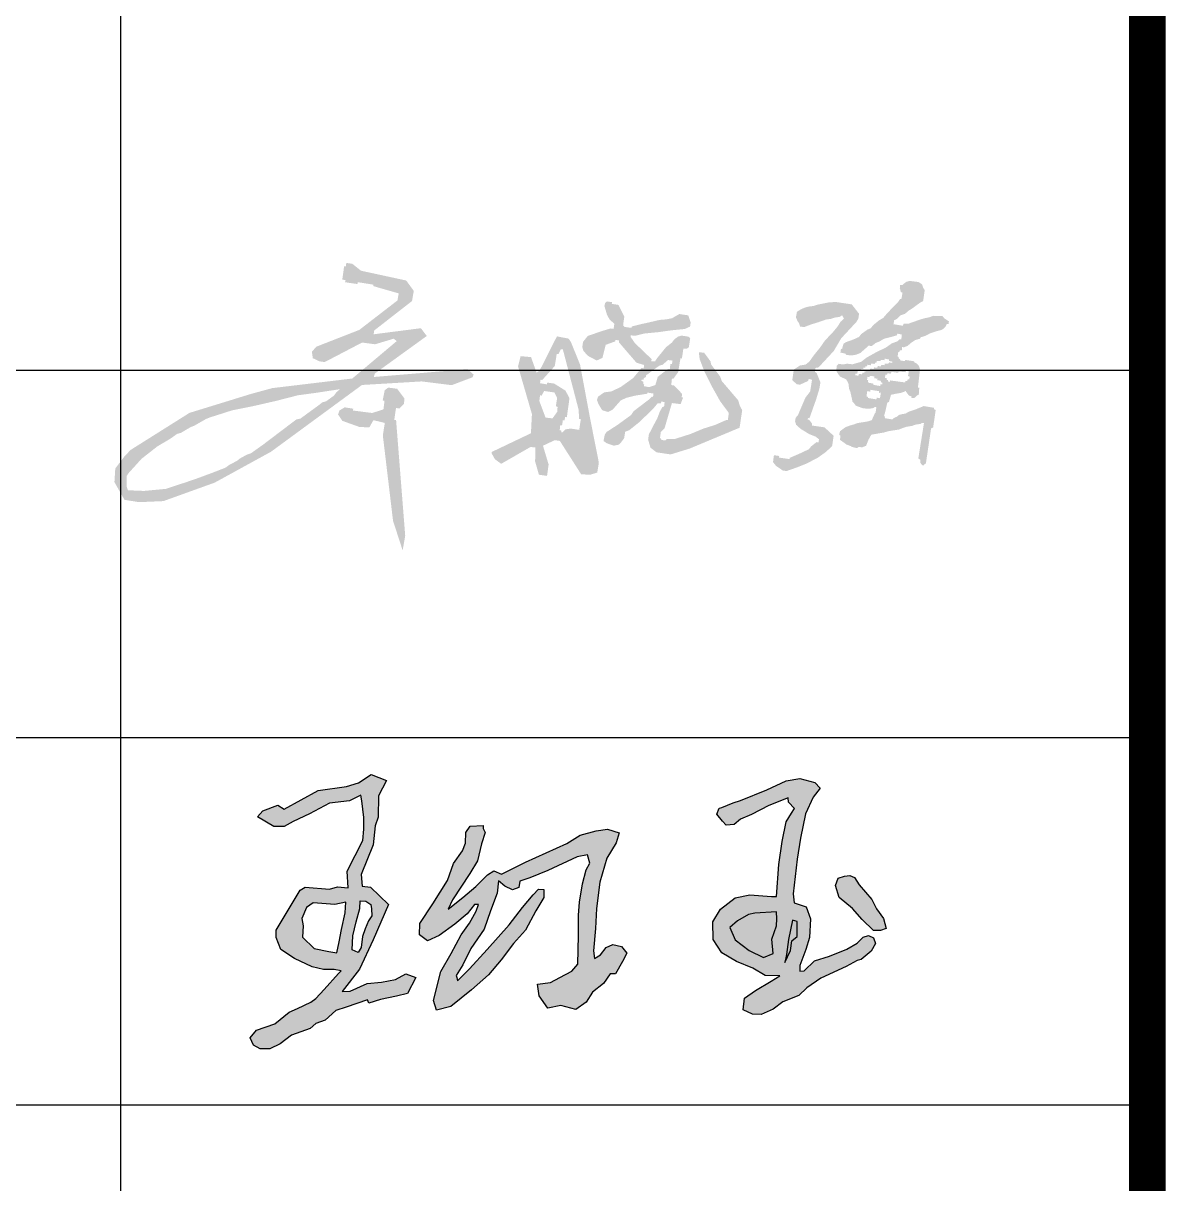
# Model space of a CAD drawing. Extents: x 552102 to 973302, y -80747 to 40012826.
# Drawn here: x 715702 to 719361, y 218894 to 222611 of the extents above; entities that cross this region are included whole.
import ezdxf

# ---------------------------------------------------------------- set-up
doc = ezdxf.new("R2010")
doc.units = 0
doc.header["$LTSCALE"] = 1000
doc.header["$MEASUREMENT"] = 0
for name, color, linetype in [('SIG_TEXT', 7, 'Continuous'), ('TK', 126, 'Continuous'), ('TWT_TITLE', 7, 'Continuous')]:
    doc.layers.add(name, color=color, linetype=linetype)

# ---------------------------------------------------------------- blocks, each defined once
blk = doc.blocks.new('电气图框')
h = blk.add_hatch(color=6)
h.paths.add_polyline_path([(381526.2, 272372.5), (381520.3, 272373.6), (381526, 272412), (381536.2, 272409.9), (381551.3, 272424.7), (381553.2, 272441.8), (381529.6, 272473.2), (381500.8, 272476.9), (381489.7, 272468.6), (381483.3, 272435.9), (381489.1, 272434.4), (381485.7, 272407.1), (381449.5, 272395.6), (381388.6, 272403.4), (381388.8, 272409.4), (381361.6, 272413.7), (381344.9, 272403.6), (381340.3, 272390.8), (381354.2, 272370.4), (381408.9, 272350.8), (381440.6, 272349.5), (381453.5, 272372.6), (381490.2, 272363.8), (381483.7, 272324.1), (381516.4, 272050.3), (381547.2, 271955.5), (381555.4, 272002.3)])
h.paths.add_polyline_path([(381416.9, 272485.3), (381607.9, 272496.7), (381704, 272484.7), (381771.5, 272510.1), (381774.2, 272518.9), (381754.8, 272536), (381454.8, 272510.9), (381457.9, 272521.8), (381624.5, 272642.3), (381605.5, 272667.1), (381454.5, 272647.7), (381455.6, 272659.5), (381577.3, 272754.2), (381582.8, 272786.6), (381558.6, 272819.9), (381413.7, 272851.3), (381385.9, 272873.5), (381366.9, 272876.2), (381365.2, 272864.9), (381359.8, 272865.7), (381353.9, 272822.7), (381364.5, 272821.1), (381362.6, 272814.4), (381402.3, 272808.6), (381403.6, 272814.5), (381453.3, 272806.7), (381453.5, 272801.9), (381534.5, 272778.6), (381530.7, 272756.1), (381408.4, 272661.7), (381270.6, 272607.9), (381256.6, 272591.8), (381259.4, 272571.2), (381280.7, 272561.1), (381297.4, 272558.6), (381417.3, 272621.2), (381459.1, 272615.7), (381518.8, 272633.7), (381528.1, 272625.7), (381385.9, 272506), (381129.9, 272475.3), (381062.4, 272456.9), (380864.6, 272396), (380676.4, 272277.5), (380656.6, 272257.1), (380626.9, 272217.6), (380624.2, 272174.2), (380656.5, 272117.5), (380703, 272110), (380781.1, 272113.4), (380945.2, 272172.5), (381125.8, 272271.6)])
h.paths.add_polyline_path([(381162.3, 272341.2), (381100, 272294), (381061, 272266.3), (381047.9, 272262), (381024.3, 272248.8), (381016.9, 272242.3), (380992.9, 272230), (380980.2, 272220.6), (380938.3, 272204.3), (380883.2, 272183.9), (380847.9, 272172), (380812.2, 272160.3), (380788.4, 272152.5), (380719.1, 272146), (380667.4, 272148.1), (380663.4, 272160.1), (380663.8, 272194.4), (380670.5, 272204.1), (380710.9, 272248.8), (380761.1, 272288.2), (380804.5, 272314), (380824.6, 272328.5), (380837.3, 272332.1), (380868.5, 272350.5), (380879.6, 272354.8), (380917.3, 272376.3), (380929.3, 272381.2), (380977.6, 272396.5), (381000.9, 272404.1), (381064.7, 272416.7), (381142, 272434.4), (381211.8, 272452.3), (381270.3, 272460.2), (381346.6, 272471.9), (381335, 272462), (381327.6, 272451.5), (381302.2, 272433.1), (381289.7, 272429.5), (381276.7, 272419.2), (381219.6, 272377.6), (381206.6, 272374.8)], flags=16)
h.paths.add_polyline_path([(382147, 272380.8), (382115.3, 272550.7), (382086.3, 272622.3), (382078.6, 272633.8), (382041.2, 272641), (381986, 272531.9), (381976.1, 272524.7), (381958.4, 272574.5), (381925.1, 272577.7), (381916.7, 272545.1), (381961.2, 272392), (381958, 272330.7), (381833.1, 272271.1), (381831.6, 272267.6), (381842.7, 272247.4), (381862.8, 272232.9), (381956.6, 272286.7), (381972.4, 272285.1), (381971.4, 272240.3), (381983.6, 272197.9), (382009.6, 272194.1), (382014.6, 272230.7), (381996.6, 272290.8), (382034.2, 272308.5), (382050.7, 272306.1), (382118.6, 272199.6), (382146.4, 272197.5), (382170.4, 272204.8), (382175.5, 272236.6)])
h.paths.add_polyline_path([(382004.9, 272380.8), (381984.8, 272434.1), (381987.3, 272452.7), (381992.3, 272450.8), (382000.2, 272466.1), (382033, 272461.3), (382041.8, 272443.5), (382037.9, 272417.3), (382043.4, 272414.8), (382042, 272399.1), (382027.2, 272378.4)], flags=0)
h.paths.add_polyline_path([(382050, 272340.3), (382052, 272356.9), (382057.7, 272355.9), (382060.2, 272372.5), (382065.7, 272371.8), (382067.4, 272383), (382073, 272382.1), (382081.4, 272442.8), (382068.8, 272467.1), (382032.3, 272489.9), (382010.2, 272492.9), (382009, 272487.4), (381987.2, 272490.8), (381988.8, 272502.1), (381994.3, 272501.3), (382034.4, 272546.1), (382040.6, 272584.4), (382046.1, 272584), (382053.9, 272600), (382060.3, 272599), (382110.8, 272405.8), (382112.2, 272376.9), (382117.8, 272376.5), (382112.6, 272341.6), (382085.3, 272345.6), (382068.4, 272343.3), (382058.8, 272333.9), (382054.9, 272333.9), (382055.2, 272339.4)], flags=16)
h.paths.add_polyline_path([(382442.1, 272456.9), (382416.1, 272484.1), (382407.3, 272485), (382409.4, 272505.3), (382414.1, 272505.3), (382429.3, 272526), (382436.9, 272570.7), (382441.4, 272570), (382446.2, 272601.6), (382457.6, 272601.7), (382463.7, 272606.3), (382468, 272635.2), (382463.1, 272640), (382440.2, 272643.4), (382429.6, 272640.4), (382417.1, 272631.5), (382409.8, 272621.4), (382390.6, 272606.3), (382361.9, 272571), (382355.2, 272560.6), (382343.4, 272561), (382344.4, 272567.8), (382324.9, 272587.1), (382290.4, 272619.9), (382276.8, 272640), (382277.4, 272644.5), (382291.5, 272642.7), (382321, 272650.1), (382365.9, 272654.5), (382408.2, 272660.4), (382450.5, 272664.6), (382467.6, 272672.3), (382469.5, 272685.2), (382465.6, 272697.2), (382462, 272708.3), (382433.3, 272712.5), (382410.1, 272699.2), (382392.4, 272695.6), (382369.5, 272693.6), (382340.8, 272686.8), (382310.5, 272680.1), (382281.8, 272673), (382279.3, 272668.2), (382257.8, 272671.2), (382253.2, 272676.5), (382257, 272704.7), (382238.3, 272741.8), (382217, 272745.1), (382217.6, 272750.5), (382201.3, 272752.8), (382195.5, 272748), (382193.4, 272738.3), (382196.9, 272726.1), (382200.9, 272712.1), (382209.4, 272695.5), (382225.1, 272681.4), (382222.7, 272665), (382213.5, 272666.4), (382187.3, 272658.6), (382140.1, 272642.5), (382124.9, 272623.3), (382122.5, 272607.6), (382125.7, 272595.1), (382140, 272578.9), (382168.6, 272563.7), (382186.9, 272572), (382197.4, 272613.9), (382228, 272625), (382228, 272630), (382240.3, 272627.8), (382239.6, 272622.2), (382259.2, 272599.4), (382267.5, 272589.7), (382296, 272556.6), (382320.6, 272549.2), (382319, 272538.7), (382312.1, 272539.7), (382300.5, 272525.7), (382285.7, 272507.8), (382267.1, 272494.3), (382245.9, 272479.1), (382215.8, 272464.7), (382192.6, 272461.7), (382172.7, 272447.6), (382169.3, 272437.5), (382174.8, 272423.1), (382186.4, 272404.3), (382204.9, 272398.9), (382219, 272405.7), (382231.9, 272420.3), (382245.5, 272435.7), (382263.8, 272444.3), (382291.4, 272451.2), (382330.1, 272457.2), (382331.4, 272460.8), (382350.3, 272458), (382349.1, 272447.2), (382345, 272447.8), (382336.1, 272438.9), (382286.6, 272401.2), (382278.8, 272389.1), (382234.7, 272357.1), (382200.3, 272334.9), (382194.5, 272326), (382190.4, 272306.1), (382200, 272299), (382223.4, 272291), (382239, 272294), (382247.4, 272302.6), (382256.4, 272314.5), (382259.9, 272335.6), (382272.7, 272340.5), (382302.8, 272364.4), (382333.1, 272393.2), (382349.2, 272408.8), (382363.9, 272426.8), (382374.5, 272426.9), (382375.8, 272432.5), (382386.1, 272430), (382384.4, 272416.2), (382379.1, 272414.9), (382370.5, 272399.5), (382362.3, 272377.8), (382354.1, 272362.7), (382346.1, 272347.3), (382335.8, 272327.5), (382333.3, 272310.1), (382340.8, 272284.5), (382360.3, 272269.6), (382405.4, 272262.9), (382466.2, 272281.6), (382538.2, 272311.7), (382587.9, 272332.4), (382626.2, 272348.4), (382634.6, 272405.2), (382630.9, 272411.1), (382626.4, 272420.7), (382621.8, 272436.1), (382568.9, 272498.2), (382564, 272512.1), (382535.2, 272550.8), (382532.9, 272561.2), (382512.7, 272588.7), (382495.6, 272590), (382498.4, 272568), (382514.3, 272526.5), (382536.3, 272482.7), (382563.9, 272433.4), (382591.7, 272395.7), (382588.6, 272372.7), (382584.1, 272373.3), (382576.9, 272370.2), (382565, 272364.9), (382547.5, 272357.2), (382510.5, 272345.7), (382469.2, 272328.4), (382420.2, 272312.8), (382392.3, 272311.8), (382388.9, 272307.6), (382377, 272309), (382371.3, 272316.4), (382374, 272334.9), (382386, 272347), (382409.5, 272427.4), (382437.4, 272424.1), (382445.2, 272444.9), (382440.7, 272446.2)])
h.paths.add_polyline_path([(382356.5, 272485.1), (382336.3, 272478.4), (382320, 272481.4), (382320.8, 272486), (382317.7, 272489.1), (382318.5, 272496.1), (382311.4, 272498), (382313.3, 272502.8), (382318.5, 272502), (382319.2, 272506.9), (382326.3, 272510.9), (382327.2, 272517), (382332.4, 272520), (382349, 272532.6), (382369.5, 272547.3), (382379.4, 272550), (382397, 272565.2), (382411.5, 272563.3), (382409.4, 272553), (382404.6, 272552.5), (382402.8, 272536.5), (382396.3, 272536.3), (382364.2, 272511.5)], flags=16)
h.paths.add_polyline_path([(382871.2, 272438.7), (382881.5, 272472.7), (382885.1, 272493.7), (382872.8, 272524), (382867.4, 272527.2), (382869.3, 272539.9), (382879, 272541.6), (382927.8, 272594.2), (382951.5, 272634.6), (382971.3, 272656), (382999.6, 272686.5), (383006.4, 272697), (383008.8, 272713.3), (382985.4, 272743.5), (382933.6, 272751.2), (382911.6, 272749.7), (382877.1, 272742.9), (382863.8, 272738.5), (382847.3, 272736.4), (382835.2, 272733.1), (382823.6, 272728.2), (382817.2, 272724.4), (382809.9, 272720), (382806.6, 272701.9), (382811.6, 272690.1), (382816.1, 272683.7), (382820.1, 272672.4), (382833.3, 272670.8), (382854.8, 272679), (382878.5, 272686.3), (382902.4, 272694.8), (382919.4, 272697.3), (382931.6, 272701.2), (382948.4, 272703.8), (382951.4, 272707.6), (382955.9, 272707), (382956.7, 272704), (382960.5, 272697.9), (382949.4, 272687.7), (382939.8, 272672.1), (382925.8, 272655.4), (382912, 272640.8), (382899, 272626.9), (382884.1, 272605.3), (382863.4, 272579.9), (382849.8, 272560.3), (382837.7, 272550.7), (382819.6, 272547.8), (382799.9, 272534.9), (382794.9, 272500.6), (382809.3, 272487.7), (382819.3, 272486.2), (382829, 272490.6), (382845.3, 272498.1), (382847.6, 272504.7), (382858.2, 272502), (382852.1, 272464.4), (382836.7, 272444.3), (382820.2, 272405.6), (382813.2, 272389), (382805.7, 272380.3), (382803.8, 272369.2), (382807.3, 272357.6), (382822.7, 272344.1), (382848.7, 272328.3), (382869.6, 272319.9), (382874.9, 272315.8), (382880.4, 272311.5), (382878.9, 272301.6), (382872.2, 272302.2), (382855.2, 272288.4), (382848.2, 272279.6), (382835, 272273.4), (382817.4, 272265.1), (382799.1, 272257.2), (382786.9, 272252), (382786.3, 272247.9), (382752, 272252.8), (382753.1, 272257.9), (382736.2, 272260.4), (382733.2, 272238.3), (382742.8, 272226.2), (382764.6, 272211.4), (382776.5, 272209.6), (382810.4, 272221.5), (382841.2, 272233.9), (382877.3, 272252.7), (382902.2, 272270.5), (382922.5, 272289.5), (382927.4, 272322.6), (382898, 272349.6), (382858.4, 272355.4), (382858.6, 272361.1), (382849.4, 272373.5), (382844.1, 272374.3), (382845.2, 272379.4), (382849.8, 272378.7)])
h.paths.add_polyline_path([(383189.4, 272358.3), (383205.3, 272360.7), (383209, 272363.2), (383216.7, 272363.6), (383198.5, 272249.8), (383205.1, 272246), (383204.6, 272237), (383208.3, 272231.8), (383211.6, 272227.6), (383216.1, 272228.3), (383219.4, 272232.7), (383222.7, 272233.2), (383239.4, 272346.1), (383246, 272349), (383254.2, 272405), (383249.2, 272407.8), (383249, 272412.2), (383215.2, 272417.9), (383212.5, 272416.4), (383203.5, 272412.7), (383191.3, 272407.7), (383170.1, 272400.5), (383157.5, 272393.9), (383146.9, 272391.9), (383137.4, 272389.6), (383129.5, 272383.6), (383119.8, 272379.4), (383115.3, 272375), (383091.5, 272378.8), (383091.1, 272384.6), (383088.9, 272386.8), (383092.1, 272397.4), (383099.2, 272428.3), (383104.7, 272431.4), (383111.1, 272454), (383125.1, 272456.9), (383141.9, 272459.7), (383153.6, 272463.5), (383157, 272466.4), (383159.4, 272463.5), (383162.8, 272458.8), (383167.9, 272452), (383177.1, 272448.1), (383176.4, 272443.8), (383185.3, 272443.3), (383190.8, 272448.1), (383195.6, 272452.3), (383199.9, 272453.8), (383201.7, 272476.9), (383197.3, 272477.2), (383204, 272535.8), (383199.8, 272547.7), (383193.8, 272553.8), (383186.8, 272557.2), (383184, 272561.4), (383157.2, 272565.4), (383155.4, 272561.8), (383141.7, 272563.4), (383139.9, 272568.1), (383135.7, 272570.4), (383135.8, 272575.1), (383132.2, 272576.3), (383134.4, 272591.1), (383137.2, 272591.2), (383139.8, 272596.3), (383145.6, 272595.8), (383146.6, 272607), (383152.1, 272605.9), (383164, 272610.4), (383176.8, 272621.4), (383188.9, 272629.3), (383202.8, 272633.2), (383207.4, 272638.5), (383219.7, 272642.1), (383236.7, 272650.9), (383260.4, 272658.5), (383275.2, 272662.3), (383285.6, 272672.4), (383290.1, 272681), (383295.7, 272680.1), (383296.4, 272689.2), (383289.1, 272694), (383281.6, 272698.9), (383276, 272705.9), (383245.6, 272706.8), (383235, 272702.4), (383217, 272698.8), (383203.1, 272694.3), (383182.2, 272687.2), (383168.6, 272682.2), (383151.5, 272681.4), (383149.3, 272675), (383119, 272680), (383121.4, 272693.2), (383127.9, 272695.4), (383141.5, 272708.3), (383155.5, 272713), (383167.6, 272723.3), (383180.5, 272731.5), (383193.6, 272741.1), (383206.3, 272750.4), (383213.9, 272754), (383219.2, 272789.8), (383214.6, 272795.1), (383210.6, 272807.3), (383199.3, 272815), (383170.5, 272818.6), (383160.3, 272815.7), (383153.6, 272810.7), (383148.3, 272806), (383139.7, 272805.1), (383139.3, 272795.1), (383142.8, 272782.5), (383148.1, 272780.9), (383144.4, 272761.3), (383139.9, 272760.1), (383133.7, 272750.8), (383119.4, 272736.2), (383100.4, 272716.8), (383086.2, 272700.1), (383072.2, 272691.8), (383053.9, 272676.8), (383046.7, 272667.3), (383035.8, 272662.7), (383015.6, 272648.4), (383008.8, 272639.2), (382990.6, 272631), (382967.1, 272622.6), (382959, 272617.4), (382954.6, 272601.9), (382950.6, 272600), (382949, 272589.2), (382965.2, 272585.7), (382967.3, 272582), (382982.9, 272579.7), (382998.7, 272582.1), (383013.3, 272588), (383039.6, 272611.3), (383049.3, 272609.9), (383062.2, 272619.9), (383074.2, 272624.7), (383089, 272633.6), (383111.8, 272639.1), (383130.4, 272644.5), (383131.2, 272649.8), (383145.8, 272646.8), (383144, 272631), (383138.3, 272631.2), (383132.3, 272625.5), (383112.8, 272618.1), (383094.6, 272605.1), (383065.1, 272591), (383032.7, 272572.9), (383015.3, 272559.3), (383000.4, 272555.3), (382987.9, 272551.6), (382970.3, 272553.5), (382956.6, 272550.9), (382943.3, 272553.3), (382937.2, 272547.1), (382935.8, 272530.5), (382940.6, 272522.6), (382947.9, 272512.2), (382967.4, 272503.4), (382974.6, 272490.5), (382977, 272473), (382981, 272462.9), (382985.3, 272443.8), (382987.8, 272431.9), (382992.4, 272426.9), (382998.7, 272418.9), (383020.4, 272411), (383038.3, 272408.9), (383054.4, 272411.3), (383059.8, 272415.4), (383064.2, 272414), (383061.7, 272396.7), (383059.5, 272394.7), (383049.5, 272372.7), (383036.8, 272368.6), (383021.3, 272366.1), (383003.5, 272363.3), (382991.3, 272358.7), (382978, 272354.9), (382966.2, 272350.6), (382961.1, 272347.1), (382952.5, 272340.6), (382948, 272337.2), (382945, 272326.2), (382949, 272323), (382947.8, 272309.6), (382959, 272301.6), (382969.2, 272294.2), (382982.5, 272289.6), (382983.9, 272287.7), (383001.8, 272283), (383007.8, 272287), (383018.3, 272285.4), (383031.4, 272290.6), (383038.7, 272309.4), (383048, 272326.3), (383054, 272327.1), (383070.7, 272330.1), (383087.8, 272332.9), (383102.5, 272337.3), (383118.4, 272339.8), (383136.6, 272342.6), (383146.4, 272346.5), (383159.4, 272351.1), (383178.4, 272354.3)])
h.paths.add_polyline_path([(383075.8, 272443), (383065.6, 272444.5), (383064.3, 272439.1), (383037.5, 272443.7), (383038, 272447.2), (383032.6, 272447.9), (383034.6, 272465), (383044.3, 272464.2), (383045.1, 272469.9), (383072.6, 272465.5), (383072.3, 272459.8), (383078.6, 272460.7)], flags=16)
h.paths.add_polyline_path([(383077.1, 272481.7), (383054, 272486), (383054.5, 272489.7), (383038.9, 272492.6), (383037.1, 272497.2), (383038.1, 272501), (383034.3, 272501.6), (383035.6, 272511.5), (383042.3, 272510.4), (383043.1, 272514.6), (383057.6, 272512.9), (383057.5, 272506.6), (383068, 272505.6), (383067, 272500.7), (383077.9, 272498.9), (383080.5, 272492.7), (383083.3, 272492.3), (383083, 272488.4), (383082.9, 272486.9), (383077.2, 272487)], flags=16)
h.paths.add_polyline_path([(383107.7, 272495.2), (383102.2, 272496), (383101.3, 272500.8), (383097.5, 272501.9), (383097.5, 272507.2), (383091.5, 272508.3), (383093.4, 272518.1), (383099, 272519), (383099.9, 272523), (383110.2, 272521.5), (383112.6, 272527.4), (383134.3, 272524.2), (383135.5, 272528.3), (383157.8, 272526.3), (383158.9, 272530.9), (383168.2, 272528.7), (383165.5, 272514), (383170.9, 272511.9), (383169.7, 272503.2), (383164.8, 272503.5), (383162.9, 272498.4), (383157.4, 272498.1), (383156.7, 272493.3), (383107.3, 272500)], flags=16)
h.paths.add_polyline_path([(383055.7, 272536.6), (383044.7, 272537.6), (383043.1, 272532.8), (383032, 272534.6), (383031.2, 272529.2), (383026.4, 272529.5), (383025.2, 272523.6), (383020.5, 272525.3), (383018.4, 272519.6), (383008.4, 272520.7), (383006.7, 272515.2), (382997, 272516.2), (382997.3, 272521.4), (383003, 272521.2), (383005, 272532.5), (383015.3, 272530.6), (383016.1, 272536.1), (383022.1, 272535.9), (383022.9, 272541.3), (383028.7, 272540.5), (383029.4, 272545.4), (383034.4, 272545.3), (383035.2, 272550.2), (383046.3, 272548.4), (383047.1, 272553.8), (383058.9, 272552.7), (383059.6, 272557.2), (383064.4, 272556.9), (383065.4, 272562.2), (383078.5, 272562.1), (383078.2, 272565.4), (383089.5, 272564.7), (383091.5, 272569.6), (383104.7, 272566.8), (383105, 272562.1), (383116, 272559.9), (383114.2, 272556), (383105.2, 272557.6), (383102.2, 272553.2), (383091.4, 272553.8), (383090.6, 272548.6), (383080, 272549.9), (383078.4, 272544.9), (383068.9, 272546), (383066.7, 272540.7), (383056.5, 272541.5)], flags=16)
at = {"layer": 'SIG_TEXT', "lineweight": 25}
h = blk.add_hatch(color=1, dxfattribs=at)
h.paths.add_polyline_path([(381099.6, 271121.5), (381147.5, 271139.1), (381168.2, 271126.3), (381276.8, 271186.9), (381367.8, 271199.7), (381406.2, 271210.9), (381446.1, 271238), (381495.6, 271218.8), (381470, 271169.4), (381468.4, 271100.8), (381458.8, 271073.7), (381452.5, 271013), (381414.1, 270917.3), (381417.3, 270880.6), (381444.5, 270877.4), (381502, 270821.6), (381452.5, 270708.3), (381409.3, 270614.2), (381353.5, 270542.4), (381379, 270544), (381433.3, 270567.9), (381479.6, 270572.7), (381524.3, 270580.7), (381557.9, 270599.8), (381589.8, 270587.1), (381562.9, 270536.3), (381527.7, 270527.5), (381476.1, 270517.4), (381438.4, 270504.9), (381434.6, 270516.2), (381366.8, 270492.1), (381333.1, 270481.5), (381299.3, 270451.3), (381269.1, 270440.6), (381251.3, 270424.6), (381190.9, 270403.3), (381155.3, 270374.9), (381121.5, 270358.9), (381091.3, 270358.9), (381070, 270371.4), (381059.3, 270394.5), (381078.9, 270419.3), (381137.5, 270438.9), (381183.8, 270476.1), (381210.4, 270488.6), (381253.1, 270508.1), (381269.1, 270520.5), (381295.7, 270549), (381341.9, 270600.5), (381350, 270609.5), (381328.2, 270613.5), (381293.3, 270613.5), (381257.2, 270622.2), (381201, 270648.4), (381157.4, 270677), (381142.4, 270715.6), (381142.4, 270739.3), (381218.5, 270867.6), (381234.7, 270876.4), (381313.3, 270870.1), (381338.2, 270877.6), (381373.1, 270875.1), (381369.9, 270927.7), (381395.4, 270978.6), (381419.2, 271026.2), (381423.4, 271062.5), (381423.4, 271100.3), (381416.4, 271153.4), (381413.6, 271171.6), (381377.2, 271153.4), (381312.8, 271146.4), (381248.4, 271111.5), (381196.6, 271087.7), (381167.3, 271070.9), (381135.1, 271070.9), (381081.9, 271101.7)])
h.paths.add_polyline_path([(381365.6, 270829.2), (381330, 270821.8), (381260.1, 270826.7), (381239.2, 270812), (381224.5, 270776.5), (381228.2, 270753.2), (381227, 270716.4), (381263.8, 270680.9), (381310.4, 270671.1), (381336.1, 270666.2), (381343.5, 270701.7), (381350.9, 270740.9), (381363.1, 270794.9)], flags=16)
h.paths.add_polyline_path([(381411, 270832.9), (381429.4, 270831.6), (381445.3, 270821.8), (381447.8, 270807.1), (381449, 270785.1), (381438, 270769.1), (381426.9, 270743.4), (381418.3, 270718.9), (381414.7, 270683.3), (381404.8, 270667.4), (381385.2, 270676), (381387.7, 270721.3), (381398.7, 270765.5), (381409.8, 270808.4)], flags=16)
for points in [[(382800.5, 270826.7), (382797.5, 270855.5), (382810.6, 270966.4), (382821.6, 271034.2), (382837.6, 271112.2), (382861.7, 271165.5), (382884.3, 271193.9), (382867.6, 271212.2), (382819.4, 271224.5), (382774.9, 271218), (382713.5, 271188.8), (382629.6, 271154.5), (382605.5, 271147.2), (382569, 271131.9), (382560.7, 271130.3), (382553.3, 271111), (382571.7, 271088), (382582.7, 271075.1), (382608.5, 271077.9), (382628.7, 271094.4), (382664.6, 271110), (382719.7, 271138.5), (382782.2, 271163.3), (382783.2, 271149.5), (382802.5, 271128.4), (382792.4, 271113.7), (382775.8, 271086.2), (382762.9, 271023.7), (382751.9, 270949.3), (382744.1, 270847.3), (382728, 270847.3), (382659.1, 270852.5), (382611.9, 270843.3), (382564.8, 270806), (382540.1, 270765.8), (382541.8, 270709.5), (382568.8, 270666.2), (382616, 270639.2), (382668.9, 270618), (382707.9, 270594.4), (382755.1, 270593.4), (382726.9, 270576.1), (382677.5, 270545.6), (382641.8, 270520.9), (382637.8, 270483.6), (382667.7, 270470.4), (382695.3, 270469.2), (382733.2, 270485.9), (382764.8, 270510), (382815.4, 270529.5), (382841.3, 270554.8), (382886.7, 270585.2), (382967.7, 270623.1), (383002.8, 270642.1), (383015.5, 270645.2), (383047.1, 270671.6), (383060.9, 270696.3), (383054.6, 270714.7), (383039, 270722.2), (383022.4, 270716.4), (383002.8, 270698), (382970.1, 270678.5), (382914.3, 270655.5), (382866.6, 270640.6), (382832.7, 270608.5), (382819.5, 270607.9), (382819.5, 270625.7), (382837.9, 270676.8), (382849.9, 270715.3), (382852.8, 270775), (382839, 270813.5)], [(381763.3, 271072.8), (381804.6, 271074.2), (381804.9, 271064.3), (381811.7, 271052.1), (381800.2, 271015.5), (381786.7, 270961.4), (381762.3, 270920.7), (381706.7, 270836.1), (381692.5, 270806.3), (381739.9, 270843.5), (381781.9, 270878.8), (381819.2, 270916), (381839.5, 270929.5), (381863.3, 270918.7), (381876.1, 270924.8), (381940.7, 270957), (382007.3, 270986.8), (382073.1, 271016.7), (382115.7, 271044), (382167, 271057.6), (382203.7, 271062.7), (382240.4, 271050.8), (382231, 271018.4), (382201.1, 270969.8), (382178.9, 270893), (382167.8, 270808.6), (382164.4, 270744.6), (382158.5, 270672.5), (382161.9, 270648.7), (382180.7, 270660.6), (382198.6, 270683.6), (382219.9, 270693), (382248.1, 270687), (382265.2, 270665.7), (382251.5, 270639.3), (382229.3, 270599.2), (382211.4, 270599.2), (382190.9, 270568.5), (382155.1, 270540.3), (382135.4, 270508.8), (382102.1, 270484.9), (382053.5, 270497.7), (382012.5, 270489.2), (381984.3, 270528.4), (381979.2, 270565.9), (382021, 270571.9), (382050.1, 270588.1), (382089.3, 270607.7), (382108.1, 270629.9), (382110.7, 270722), (382110.7, 270786.8), (382113.2, 270828.6), (382122.6, 270887.8), (382134.6, 270932.1), (382146.5, 270954.3), (382138.9, 270980.7), (382106.4, 270973.9), (382011.7, 270930.4), (381954.5, 270906.5), (381922, 270896.3), (381919.5, 270875.8), (381899, 270868.2), (381874.2, 270880.1), (381854.6, 270897.2), (381850.3, 270857.9), (381829, 270800.8), (381807.7, 270742.8), (381765.8, 270680.5), (381739.4, 270627.7), (381718.9, 270594.4), (381720.6, 270587.6), (381722.3, 270576.5), (381761.6, 270614.9), (381817.9, 270677.1), (381887.9, 270756.4), (381931.4, 270811.9), (381965.6, 270852), (381981.8, 270870.7), (381998.9, 270869.9), (381999.7, 270843.4), (381973.3, 270801.6), (381940.8, 270739.4), (381902.4, 270696.7), (381863.2, 270644.7), (381822, 270596.6), (381767.4, 270548), (381701.7, 270495.1), (381655.6, 270483.2), (381646.2, 270513.9), (381669.3, 270606.9), (381702.5, 270664), (381734.1, 270724.6), (381761.4, 270761.2), (381782.8, 270800.5), (381789.6, 270820.9), (381777.7, 270821.8), (381753.8, 270791.9), (381714.5, 270758.7), (381664.1, 270722), (381626.6, 270704.9), (381601, 270724.6), (381601.8, 270760.4), (381643.6, 270823.5), (381690.7, 270898), (381710.3, 270952.6), (381738.5, 270993.6), (381748.7, 271018.3), (381749.6, 271052.4)], [(382933.5, 270882.7), (382941.7, 270905.4), (382961.7, 270911.8), (382979, 270914.6), (382994.6, 270908.2), (383009.1, 270884.5), (383050.2, 270837.1), (383064.8, 270808), (383086.7, 270777), (383095.8, 270744.2), (383077.5, 270737.8), (383054.7, 270737.8), (383019.2, 270773.3), (382987.3, 270808.9), (382945.3, 270843.5)]]:
    blk.add_hatch(color=1, dxfattribs=at).paths.add_polyline_path(points)
at = {"layer": 'SIG_TEXT', "color": 1, "lineweight": 25}
for points in [[(381099.6, 271121.5), (381147.5, 271139.1), (381168.2, 271126.3), (381276.8, 271186.9), (381367.8, 271199.7), (381406.2, 271210.9), (381446.1, 271238), (381495.6, 271218.8), (381470, 271169.4), (381468.4, 271100.8), (381458.8, 271073.7), (381452.5, 271013), (381414.1, 270917.3), (381417.3, 270880.6), (381444.5, 270877.4), (381502, 270821.6), (381452.5, 270708.3), (381409.3, 270614.2), (381409.3, 270614.2), (381353.5, 270542.4), (381379, 270544), (381433.3, 270567.9), (381479.6, 270572.7), (381524.3, 270580.7), (381557.9, 270599.8), (381589.8, 270587.1), (381562.9, 270536.3), (381527.7, 270527.5), (381476.1, 270517.4), (381438.4, 270504.9), (381434.6, 270516.2), (381366.8, 270492.1), (381333.1, 270481.5), (381299.3, 270451.3), (381269.1, 270440.6), (381251.3, 270424.6), (381190.9, 270403.3), (381155.3, 270374.9), (381121.5, 270358.9), (381091.3, 270358.9), (381070, 270371.4), (381059.3, 270394.5), (381078.9, 270419.3), (381137.5, 270438.9), (381183.8, 270476.1), (381210.4, 270488.6), (381253.1, 270508.1), (381269.1, 270520.5), (381295.7, 270549), (381341.9, 270600.5), (381350, 270609.5), (381328.2, 270613.5), (381293.3, 270613.5), (381257.2, 270622.2), (381201, 270648.4), (381157.4, 270677), (381142.4, 270715.6), (381142.4, 270739.3), (381218.5, 270867.6), (381234.7, 270876.4), (381313.3, 270870.1), (381338.2, 270877.6), (381373.1, 270875.1), (381369.9, 270927.7), (381395.4, 270978.6), (381419.2, 271026.2), (381423.4, 271062.5), (381423.4, 271100.3), (381416.4, 271153.4), (381416.4, 271153.4), (381413.6, 271171.6), (381377.2, 271153.4), (381312.8, 271146.4), (381248.4, 271111.5), (381196.6, 271087.7), (381167.3, 271070.9), (381135.1, 271070.9), (381081.9, 271101.7), (381099.6, 271121.5)], [(382569, 271131.9), (382605.5, 271147.2), (382629.6, 271154.5), (382713.5, 271188.8), (382774.9, 271218), (382819.4, 271224.5), (382867.6, 271212.2), (382884.3, 271193.9), (382861.7, 271165.5), (382837.6, 271112.2), (382821.6, 271034.2), (382810.6, 270966.4), (382797.5, 270855.5), (382800.5, 270826.7), (382839, 270813.5), (382852.8, 270775), (382849.9, 270715.3), (382837.9, 270676.8), (382819.5, 270625.7), (382819.5, 270607.9), (382832.7, 270608.5), (382866.6, 270640.6), (382914.3, 270655.5), (382970.1, 270678.5), (383002.8, 270698), (383022.4, 270716.4), (383039, 270722.2), (383054.6, 270714.7), (383060.9, 270696.3), (383047.1, 270671.6), (383015.5, 270645.2), (383002.8, 270642.1), (382967.7, 270623.1), (382886.7, 270585.2), (382841.3, 270554.8), (382815.4, 270529.5), (382764.8, 270510), (382733.2, 270485.9), (382695.3, 270469.2), (382667.7, 270470.4), (382637.8, 270483.6), (382641.8, 270520.9), (382677.5, 270545.6), (382726.9, 270576.1), (382755.1, 270593.4), (382707.9, 270594.4), (382668.9, 270618), (382616, 270639.2), (382568.8, 270666.2), (382541.8, 270709.5), (382540.1, 270765.8), (382564.8, 270806), (382611.9, 270843.3), (382659.1, 270852.5), (382728, 270847.3), (382744.1, 270847.3), (382751.9, 270949.3), (382762.9, 271023.7), (382775.8, 271086.2), (382792.4, 271113.7), (382802.5, 271128.4), (382783.2, 271149.5), (382782.2, 271163.3), (382719.7, 271138.5), (382664.6, 271110), (382628.7, 271094.4), (382608.5, 271077.9), (382582.7, 271075.1), (382571.7, 271088), (382553.3, 271111), (382560.7, 271130.3), (382569, 271131.9)], [(381763.3, 271072.8), (381804.6, 271074.2), (381804.9, 271064.3), (381811.7, 271052.1), (381800.2, 271015.5), (381786.7, 270961.4), (381762.3, 270920.7), (381706.7, 270836.1), (381692.5, 270806.3), (381739.9, 270843.5), (381781.9, 270878.8), (381819.2, 270916), (381839.5, 270929.5), (381863.3, 270918.7), (381876.1, 270924.8), (381940.7, 270957), (382007.3, 270986.8), (382073.1, 271016.7), (382115.7, 271044), (382167, 271057.6), (382203.7, 271062.7), (382240.4, 271050.8), (382231, 271018.4), (382201.1, 270969.8), (382178.9, 270893), (382167.8, 270808.6), (382164.4, 270744.6), (382158.5, 270672.5), (382161.9, 270648.7), (382180.7, 270660.6), (382198.6, 270683.6), (382219.9, 270693), (382248.1, 270687), (382265.2, 270665.7), (382251.5, 270639.3), (382229.3, 270599.2), (382211.4, 270599.2), (382190.9, 270568.5), (382155.1, 270540.3), (382135.4, 270508.8), (382102.1, 270484.9), (382053.5, 270497.7), (382012.5, 270489.2), (381984.3, 270528.4), (381979.2, 270565.9), (382021, 270571.9), (382050.1, 270588.1), (382089.3, 270607.7), (382108.1, 270629.9), (382110.7, 270722), (382110.7, 270786.8), (382113.2, 270828.6), (382122.6, 270887.8), (382134.6, 270932.1), (382146.5, 270954.3), (382138.9, 270980.7), (382106.4, 270973.9), (382011.7, 270930.4), (381954.5, 270906.5), (381922, 270896.3), (381919.5, 270875.8), (381899, 270868.2), (381874.2, 270880.1), (381854.6, 270897.2), (381850.3, 270857.9), (381829, 270800.8), (381807.7, 270742.8), (381765.8, 270680.5), (381739.4, 270627.7), (381718.9, 270594.4), (381720.6, 270587.6), (381722.3, 270576.5), (381761.6, 270614.9), (381817.9, 270677.1), (381887.9, 270756.4), (381931.4, 270811.9), (381965.6, 270852), (381981.8, 270870.7), (381998.9, 270869.9), (381999.7, 270843.4), (381973.3, 270801.6), (381940.8, 270739.4), (381902.4, 270696.7), (381863.2, 270644.7), (381822, 270596.6), (381767.4, 270548), (381701.7, 270495.1), (381655.6, 270483.2), (381646.2, 270513.9), (381669.3, 270606.9), (381702.5, 270664), (381734.1, 270724.6), (381761.4, 270761.2), (381782.8, 270800.5), (381789.6, 270820.9), (381777.7, 270821.8), (381753.8, 270791.9), (381714.5, 270758.7), (381664.1, 270722), (381626.6, 270704.9), (381601, 270724.6), (381601.8, 270760.4), (381643.6, 270823.5), (381690.7, 270898), (381710.3, 270952.6), (381738.5, 270993.6), (381748.7, 271018.3), (381749.6, 271052.4), (381763.3, 271072.8)], [(382933.5, 270882.7), (382941.7, 270905.4), (382961.7, 270911.8), (382979, 270914.6), (382994.6, 270908.2), (383009.1, 270884.5), (383050.2, 270837.1), (383064.8, 270808), (383086.7, 270777), (383095.8, 270744.2), (383077.5, 270737.8), (383054.7, 270737.8), (383019.2, 270773.3), (382987.3, 270808.9), (382945.3, 270843.5), (382933.5, 270882.7)], [(381365.6, 270829.2), (381330, 270821.8), (381260.1, 270826.7), (381239.2, 270812), (381224.5, 270776.5), (381228.2, 270753.2), (381227, 270716.4), (381263.8, 270680.9), (381310.4, 270671.1), (381336.1, 270666.2), (381343.5, 270701.7), (381350.9, 270740.9), (381363.1, 270794.9), (381365.6, 270829.2)], [(381411, 270832.9), (381429.4, 270831.6), (381445.3, 270821.8), (381447.8, 270807.1), (381449, 270785.1), (381438, 270769.1), (381426.9, 270743.4), (381418.3, 270718.9), (381414.7, 270683.3), (381404.8, 270667.4), (381385.2, 270676), (381387.7, 270721.3), (381398.7, 270765.5), (381409.8, 270808.4), (381411, 270832.9)], [(382744.7, 270797.6), (382675.2, 270793.9), (382654.4, 270789.3), (382619.7, 270769.6), (382595.3, 270747.6), (382611.5, 270708.3), (382656.7, 270673.6), (382703, 270651.6), (382733.2, 270664.3), (382729.7, 270710.6), (382744.7, 270753.4), (382745.9, 270775.4), (382744.7, 270797.6)], [(382795.7, 270770.8), (382782.9, 270709.4), (382776, 270660.8), (382771.4, 270635.4), (382788.7, 270673.6), (382793.4, 270704.8), (382810.7, 270718.7), (382810.7, 270744.1), (382810.7, 270767.3), (382795.7, 270770.8)]]:
    blk.add_lwpolyline(points, dxfattribs=at)
at = {"layer": 'TK'}
for p, q in [((380643.3, 274885.8), (380643.3, 264262.9)), ((375932.2, 272532.9), (383932.2, 272532.9)), ((375932.2, 271356.4), (383932.2, 271356.4)), ((375932.2, 270179.9), (383932.2, 270179.9))]:
    blk.add_line(p, q, dxfattribs=at)
at = {"layer": 'TK', "const_width": 117.6}
blk.add_lwpolyline([(375932.2, 308755.9), (383932.2, 308755.9), (383932.2, 251356.4), (375932.2, 251356.4)], close=True, dxfattribs=at)

msp = doc.modelspace()

# ---------------------------------------------------------------- linework, layer by layer
at = {"layer": 'TWT_TITLE', "color": 1, "const_width": 100}
msp.add_lwpolyline([(638702.5, 200322.3), (719302.5, 200322.3), (719302.5, 257722.3), (638702.5, 257722.3)], close=True, dxfattribs=at)

# ---------------------------------------------------------------- block references
msp.add_blockref('电气图框', (335370.3, -51033.2))

doc.saveas('drawing.dxf')
